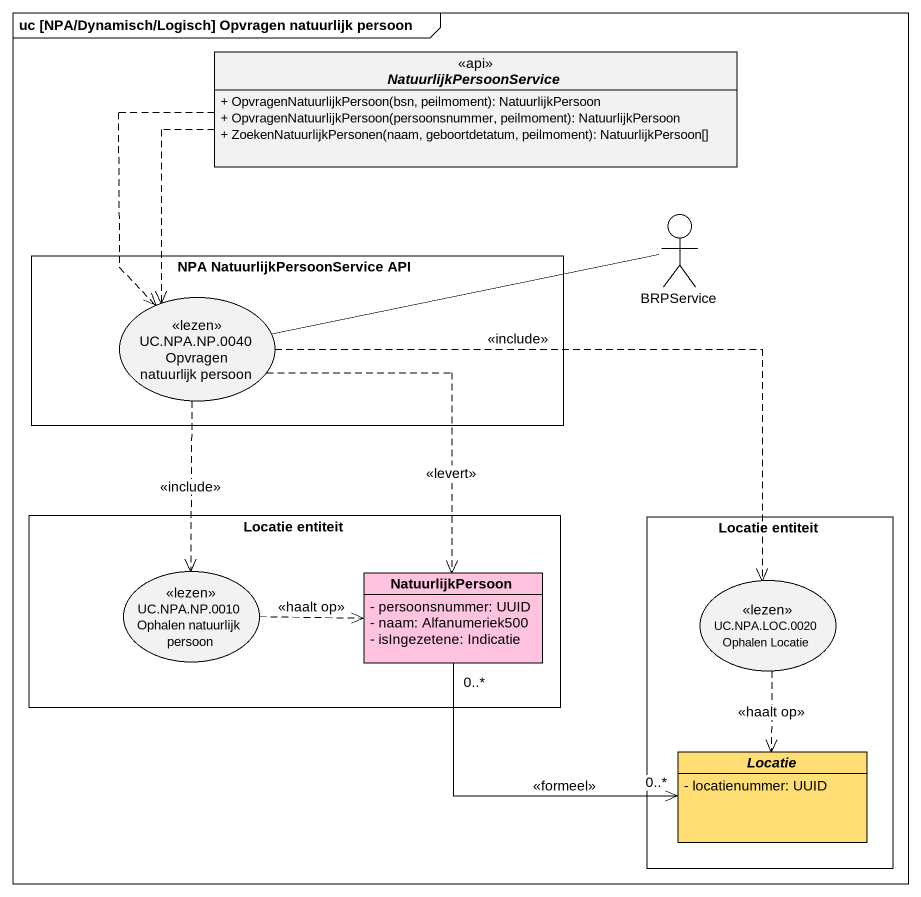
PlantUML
@startuml
mainframe uc [NPA/Dynamisch/Logisch] Opvragen natuurlijk persoon
allowmixing
hide circle
hide empty members
skinparam classAttributeIconSize 0
interface NatuurlijkPersoonService <<api>> {
  + OpvragenNatuurlijkPersoon(bsn, peilmoment): NatuurlijkPersoon
  + OpvragenNatuurlijkPersoon(persoonsnummer, peilmoment): NatuurlijkPersoon
  + ZoekenNatuurlijkPersonen(naam, geboortdetatum, peilmoment): NatuurlijkPersoon[]
}
actor BRPService
rectangle "NPA NatuurlijkPersoonService API" as NPA_NatuurlijkPersoonService {
  usecase "UC.NPA.NP.0040 Opvragen natuurlijk persoon" as UC_NPA_NP_0040_Opvragen <<lezen>>
}
rectangle "Locatie entiteit" as Locatie_entiteit {
  usecase "UC.NPA.NP.0010 Ophalen natuurlijk persoon" as UC_NPA_NP_0010_Ophalen <<lezen>>
  class NatuurlijkPersoon #FFC3DF {
    - persoonsnummer: UUID
    - naam: Alfanumeriek500
    - isIngezetene: Indicatie
  }
}
rectangle "Locatie entiteit" as Locatie_entiteit_2 {
  usecase "UC.NPA.LOC.0020 Ophalen Locatie" as UC_NPA_LOC_0020_Ophalen <<lezen>>
  abstract class Locatie #FFDE73 {
    - locatienummer: UUID
  }
}
NatuurlijkPersoonService ..> UC_NPA_NP_0040_Opvragen
NatuurlijkPersoonService ..> UC_NPA_NP_0040_Opvragen
UC_NPA_NP_0040_Opvragen -right- BRPService
UC_NPA_NP_0040_Opvragen ..> UC_NPA_NP_0010_Ophalen : <<include>>
UC_NPA_NP_0040_Opvragen ..> NatuurlijkPersoon : <<levert>>
UC_NPA_NP_0040_Opvragen .right.> UC_NPA_LOC_0020_Ophalen : <<include>>
UC_NPA_NP_0010_Ophalen .right.> NatuurlijkPersoon : <<haalt op>>
NatuurlijkPersoon "0..*" -right-> "0..*" Locatie : <<formeel>>
UC_NPA_LOC_0020_Ophalen ..> Locatie : <<haalt op>>
@enduml
